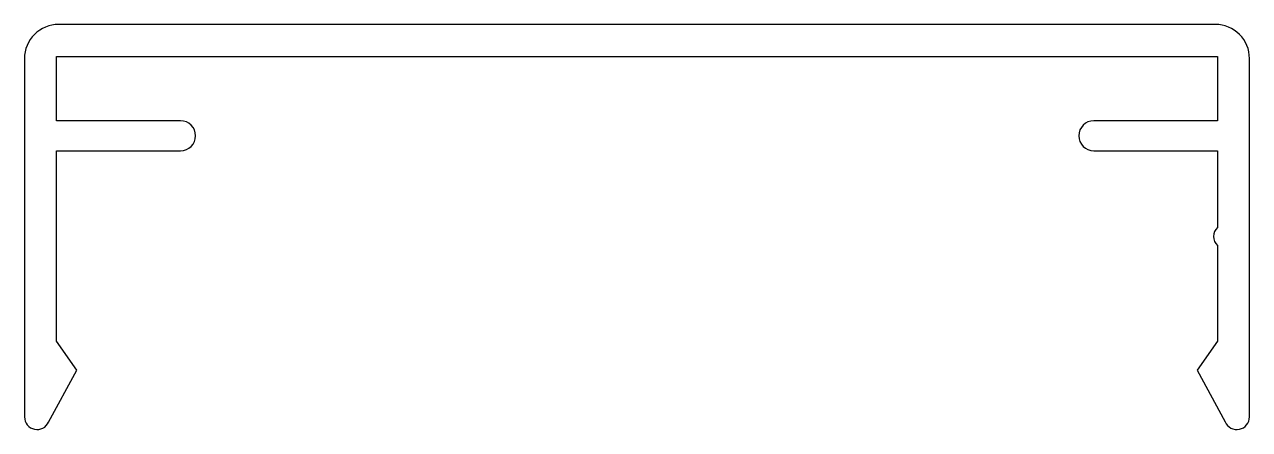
# Model space of a CAD drawing. Extents: x 353.4 to 414.4, y 207.5 to 227.7.
import ezdxf

# ---------------------------------------------------------------- set-up
doc = ezdxf.new("R2010")
doc.units = 0
doc.layers.get('0').update_dxf_attribs({"linetype": 'CONTINUOUS'})

msp = doc.modelspace()

# ---------------------------------------------------------------- linework, layer by layer
at = {"color": 7}
msp.add_lwpolyline([(412.848, 216.718), (412.848, 211.938), (411.848, 210.498), (413.241, 207.922, 0.817347), (414.448, 208.167), (414.448, 226.038, 0.414214), (412.748, 227.738), (355.148, 227.738, 0.414214), (353.448, 226.038), (353.448, 208.166, 0.812107), (354.651, 207.914), (356.048, 210.498), (355.048, 211.938), (355.048, 212.138), (355.048, 221.438), (361.22, 221.438, 1), (361.22, 222.938), (355.048, 222.938), (355.048, 226.138), (412.848, 226.138), (412.848, 222.938), (406.698, 222.938, 1), (406.698, 221.438), (412.848, 221.438), (412.848, 217.615, 0.434412)], format="xyb", close=True, dxfattribs=at)

doc.saveas('drawing.dxf')
